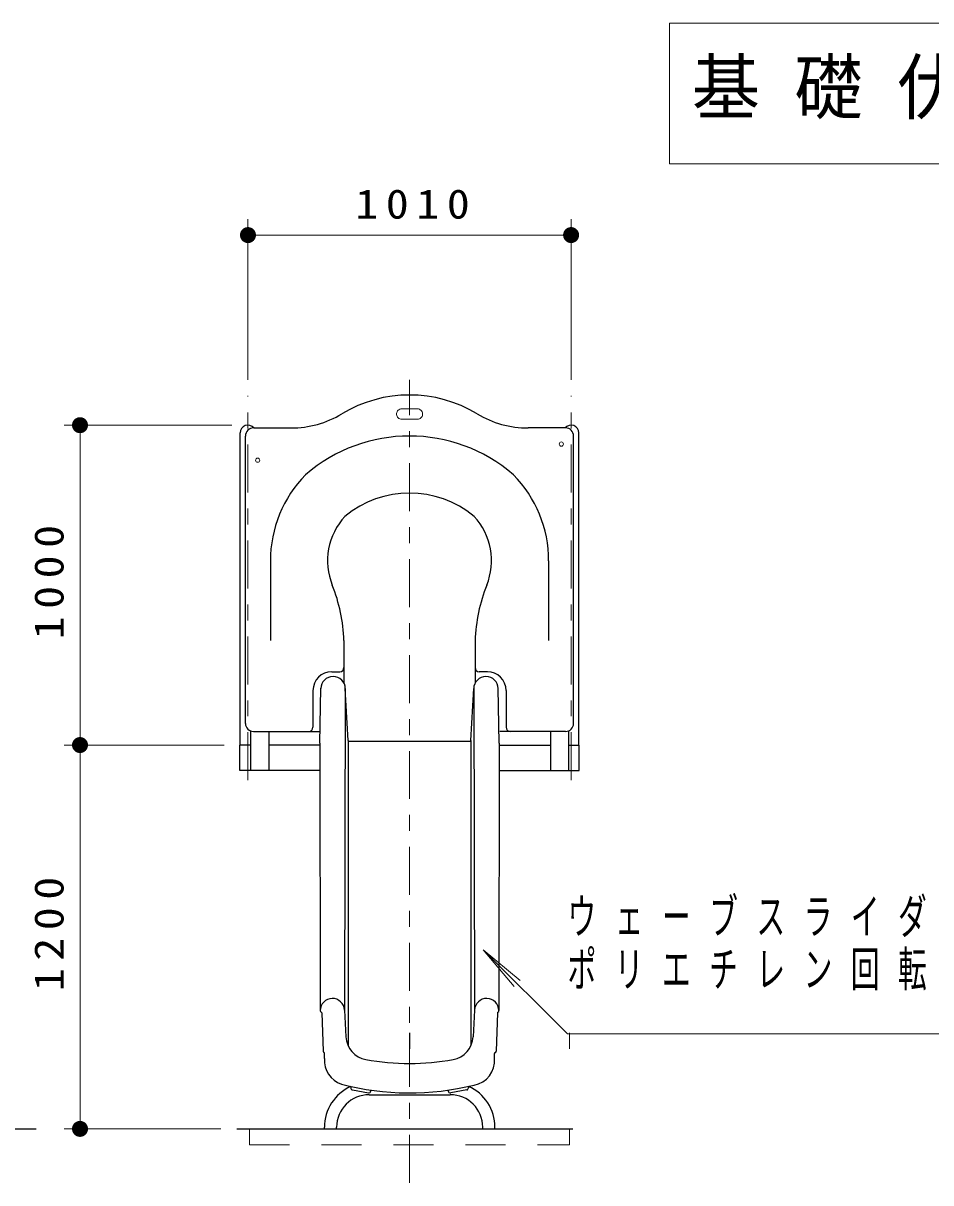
# Model space of a CAD drawing. Units: millimetres on the paper, scale 1:50. Extents: x -365 to 0, y 0 to 257.
# Drawn here: x -139 to -82.3, y 114.1 to 186.6 of the extents above; entities that cross this region are included whole.
import ezdxf

# ---------------------------------------------------------------- set-up
doc = ezdxf.new("R2010")
doc.units = ezdxf.units.MM
doc.linetypes.add('USER1', pattern=[4.5, 2.5, -2])
doc.linetypes.add('USER2', pattern=[6, 3, -1, 1, -1])
doc.layers.add('LY_1', color=7, linetype='Continuous', lineweight=13)
doc.styles.add('ＭＳ ゴシック', font='')
doc.styles.get('ＭＳ ゴシック').set_extended_font_data('MS Gothic')

# ---------------------------------------------------------------- blocks, each defined once
blk = doc.blocks.new('filled_dot')
at = {"color": 0, "linetype": 'Continuous', "lineweight": -2, "const_width": 1.25}
blk.add_lwpolyline([(-0.625, 0, 1), (0.625, 0, 1)], format="xyb", close=True, dxfattribs=at)

msp = doc.modelspace()

# ---------------------------------------------------------------- linework, layer by layer
at = {"layer": 'LY_1'}
for p, q in [((-98.638, 186.585), (-98.638, 177.785)), ((-41.838, 186.585), (-98.638, 186.585)), ((-98.638, 177.785), (-41.838, 177.785)), ((-124.982, 164.291), (-124.982, 174.336)), ((-124.982, 164.291), (-124.982, 174.336)), ((-104.782, 164.291), (-104.782, 174.336)), ((-104.782, 164.291), (-104.782, 174.336)), ((-124.982, 173.336), (-104.782, 173.336)), ((-124.982, 173.336), (-104.782, 173.336)), ((-125.982, 161.449), (-136.482, 161.449)), ((-125.982, 161.449), (-136.482, 161.449)), ((-135.482, 141.449), (-135.482, 161.449)), ((-135.482, 141.449), (-135.482, 161.449)), ((-126.482, 141.449), (-136.482, 141.449)), ((-126.468, 141.449), (-136.482, 141.449)), ((-126.468, 141.449), (-136.482, 141.449)), ((-135.482, 117.449), (-135.482, 141.449)), ((-110.271, 128.645), (-108.341, 126.349)), ((-110.271, 128.645), (-107.971, 126.719)), ((-105.007, 123.39), (-110.271, 128.645)), ((-105.007, 123.39), (-75.007, 123.39)), ((-126.687, 117.449), (-136.482, 117.449))]:
    msp.add_line(p, q, dxfattribs=at)
at = {"layer": 'LY_1', "linetype": 'USER2'}
for p, q in [((-114.882, 114.076), (-114.882, 164.291)), ((-124.982, 139.244), (-124.982, 163.291)), ((-104.782, 139.244), (-104.782, 163.291))]:
    msp.add_line(p, q, dxfattribs=at)
at = {"layer": 'LY_1', "lineweight": 25}
for p, q in [((-124.624, 161.277), (-122.291, 161.277)), ((-105.141, 161.277), (-107.474, 161.277)), ((-125.468, 141.449), (-125.468, 160.963)), ((-125.139, 142.802), (-125.139, 160.772)), ((-104.626, 142.802), (-104.626, 160.772)), ((-104.296, 141.449), (-104.296, 160.963)), ((-123.58, 152.972), (-123.58, 147.98)), ((-106.185, 152.972), (-106.185, 147.98)), ((-118.981, 147.98), (-118.981, 145.31)), ((-110.784, 147.98), (-110.784, 145.31)), ((-119.748, 146.033), (-119.244, 146.033)), ((-110.017, 146.033), (-110.521, 146.033)), ((-120.919, 144.862), (-120.919, 142.56)), ((-120.482, 141.568), (-120.424, 145.004)), ((-118.896, 144.978), (-118.948, 124.881)), ((-118.725, 141.727), (-118.896, 144.978)), ((-111.04, 141.727), (-110.869, 144.978)), ((-110.869, 144.978), (-110.817, 124.881)), ((-109.282, 141.568), (-109.341, 145.004)), ((-108.846, 144.862), (-108.846, 142.56)), ((-124.816, 142.331), (-124.816, 139.849)), ((-124.635, 142.297), (-120.524, 142.297)), ((-123.686, 142.297), (-123.686, 139.849)), ((-105.13, 142.297), (-109.241, 142.297)), ((-106.079, 142.297), (-106.079, 139.849)), ((-104.949, 142.331), (-104.949, 139.849)), ((-125.482, 139.849), (-125.482, 141.449)), ((-124.816, 141.449), (-125.482, 141.449)), ((-120.54, 141.449), (-123.686, 141.449)), ((-120.482, 141.568), (-120.47, 124.854)), ((-118.725, 141.727), (-118.725, 122.655)), ((-111.099, 141.67), (-118.666, 141.67)), ((-111.04, 141.727), (-111.04, 122.655)), ((-109.282, 141.568), (-109.295, 124.854)), ((-109.225, 141.449), (-106.079, 141.449)), ((-104.949, 141.449), (-104.282, 141.449)), ((-104.282, 139.849), (-104.282, 141.449)), ((-120.535, 139.849), (-125.482, 139.849)), ((-109.23, 139.849), (-104.282, 139.849)), ((-118.948, 124.881), (-118.859, 123.204)), ((-110.817, 124.881), (-110.906, 123.204)), ((-120.374, 124.706), (-120.29, 122.301)), ((-109.391, 124.706), (-109.475, 122.301)), ((-114.882, 123.449), (-114.882, 122.449)), ((-120.189, 121.847), (-120.189, 122.168)), ((-109.576, 121.847), (-109.576, 122.168)), ((-118.562, 120.104), (-118.562, 120.009)), ((-118.456, 119.881), (-117.456, 119.7)), ((-117.302, 119.876), (-117.302, 119.828)), ((-112.462, 119.876), (-112.462, 119.828)), ((-111.309, 119.881), (-112.309, 119.7)), ((-111.202, 120.111), (-111.202, 120.009)), ((-117.401, 119.587), (-112.343, 119.587)), ((-120.203, 117.449), (-120.203, 117.547)), ((-119.441, 117.449), (-119.441, 117.547)), ((-110.303, 117.449), (-110.303, 117.547)), ((-109.541, 117.449), (-109.541, 117.547)), ((-232.054, 117.449), (-138.224, 117.449)), ((-125.687, 117.449), (-104.678, 117.449))]:
    msp.add_line(p, q, dxfattribs=at)
at = {"layer": 'LY_1', "linetype": 'USER1'}
for p, q in [((-104.882, 123.449), (-104.882, 122.449)), ((-124.882, 117.449), (-124.882, 116.449)), ((-104.882, 117.449), (-104.882, 116.449)), ((-124.882, 116.449), (-104.882, 116.449))]:
    msp.add_line(p, q, dxfattribs=at)
at = {"layer": 'LY_1'}
msp.add_lwpolyline([(-114.383, 162.468), (-115.375, 162.468), (-115.435, 162.462), (-115.492, 162.446), (-115.545, 162.419), (-115.593, 162.383), (-115.633, 162.339), (-115.664, 162.289), (-115.686, 162.233), (-115.697, 162.175), (-115.697, 162.115), (-115.686, 162.057), (-115.664, 162.001), (-115.633, 161.95), (-115.593, 161.906), (-115.545, 161.87), (-115.492, 161.844), (-115.435, 161.828), (-115.375, 161.822), (-114.383, 161.822), (-114.324, 161.828), (-114.266, 161.844), (-114.213, 161.87), (-114.166, 161.906), (-114.125, 161.95), (-114.094, 162.001), (-114.073, 162.057), (-114.062, 162.115), (-114.062, 162.175), (-114.073, 162.233), (-114.094, 162.289), (-114.125, 162.339), (-114.166, 162.383), (-114.213, 162.419), (-114.266, 162.446), (-114.324, 162.462)], close=True, dxfattribs=at)
for centre in [(-105.393, 160.267), (-124.372, 159.258)]:
    msp.add_circle(centre, 0.131, dxfattribs=at)
at = {"layer": 'LY_1', "lineweight": 25}
for centre, radius, start, end in [((-114.882, 155.139), 8.197, 58.9303, 121.0697), ((-122.291, 167.435), 6.158, 270, 301.0697), ((-107.474, 167.435), 6.158, 238.9303, 270), ((-124.982, 160.963), 0.486, 40.11487, 180), ((-124.635, 160.772), 0.505, 90, 180), ((-104.782, 160.963), 0.486, 0, 139.88513), ((-105.13, 160.772), 0.505, 0, 90), ((-114.882, 150.834), 9.936, 49.16997, 130.83003), ((-115.904, 152.972), 7.676, 135.49911, 180), ((-113.861, 152.972), 7.676, 0, 44.50089), ((-114.882, 150.834), 6.362, 50.54221, 129.45779), ((-115.904, 152.972), 4.103, 137.44333, 201.84759), ((-113.861, 152.972), 4.103, 338.15241, 42.55667), ((-129.232, 147.628), 10.257, 1.96504, 21.84759), ((-100.533, 147.628), 10.257, 158.15241, 178.03495), ((-119.748, 144.862), 1.171, 90, 180), ((-119.244, 146.295), 0.263, 270, 0), ((-110.521, 146.295), 0.263, 180, 270), ((-110.017, 144.862), 1.171, 0, 90), ((-119.66, 144.973), 0.764, 0.33599, 179.66401), ((-110.105, 144.973), 0.764, 0.33599, 179.66401), ((-124.635, 142.802), 0.505, 180, 270), ((-121.182, 142.56), 0.263, 270, 0), ((-108.583, 142.56), 0.263, 180, 270), ((-105.13, 142.802), 0.505, 270, 0), ((-119.708, 124.841), 0.762, 3.02029, 179), ((-110.056, 124.841), 0.762, 1, 176.97971), ((-120.373, 124.842), 0.0979, 172.89392, 250.27419), ((-120.422, 124.705), 0.0478, 2, 70.53716), ((-109.343, 124.705), 0.0478, 109.46284, 178), ((-109.392, 124.842), 0.0979, 289.72581, 7.10608), ((-117.337, 123.284), 1.524, 183.02029, 259.69049), ((-112.428, 123.284), 1.524, 280.30951, 356.97971), ((-120.194, 122.304), 0.0965, 182, 252.67136), ((-120.237, 122.166), 0.0478, 2, 72.67136), ((-118.647, 121.714), 1.548, 175.08305, 251.34375), ((-111.118, 121.714), 1.548, 279.99348, 4.91695), ((-109.528, 122.166), 0.0478, 107.32864, 178), ((-109.571, 122.304), 0.0965, 287.32864, 358), ((-114.882, 136.779), 15.24, 259.69049, 280.30951), ((-117.401, 117.547), 2.802, 114.16008, 180), ((-114.882, 136.458), 16.76, 255.27556, 283.9253), ((-118.432, 120.009), 0.13, 180, 259.75496), ((-117.432, 119.828), 0.13, 259.75496, 0), ((-112.332, 119.828), 0.13, 180, 280.24504), ((-111.332, 120.009), 0.13, 280.24504, 0), ((-112.343, 117.547), 2.802, 0, 66.0021), ((-117.401, 117.547), 2.04, 90, 180), ((-112.343, 117.547), 2.04, 0, 90)]:
    msp.add_arc(centre, radius, start, end, dxfattribs=at)

# ---------------------------------------------------------------- block references
at = {"layer": 'LY_1', "xscale": 0.4, "yscale": 0.4}
msp.add_blockref('filled_dot', (-124.982, 173.336), dxfattribs=at)
msp.add_blockref('filled_dot', (-124.982, 173.336), dxfattribs=at)
for p, rotation in [((-104.782, 173.336), 180), ((-104.782, 173.336), 180), ((-135.482, 161.449), 270), ((-135.482, 161.449), 270), ((-135.482, 141.449), 270), ((-135.482, 141.449), 90), ((-135.482, 141.449), 90), ((-135.482, 117.449), 90)]:
    msp.add_blockref('filled_dot', p, dxfattribs=dict(at, rotation=rotation))

# ---------------------------------------------------------------- texts
at = {"layer": 'LY_1', "style": 'ＭＳ ゴシック'}
for s, insert, char_height, attachment_point in [('\\T1.5;\\W0.95;基礎伏図\u3000S=1/100', (-97.238, 182.185), 3.299, 4), ('\\T1.33;\\W1.15;1010', (-114.459, 174.336), 1.833, 8), ('\\T1.33;\\W1.15;1010', (-114.459, 174.336), 1.833, 8), ('\\T1.64;\\W0.6;ウェーブスライダー：', (-105.007, 131.84), 2.199, 1), ('\\T1.64;\\W0.6;ポリエチレン回転成形', (-105.007, 128.54), 2.199, 1)]:
    msp.add_mtext(s, dxfattribs=dict(at, insert=insert, char_height=char_height, attachment_point=attachment_point))
at = {"layer": 'LY_1', "char_height": 1.833, "attachment_point": 8, "rotation": 90, "style": 'ＭＳ ゴシック'}
for s, insert in [('\\T1.33;\\W1.15;1000', (-136.482, 151.871)), ('\\T1.33;\\W1.15;1000', (-136.482, 151.871)), ('\\T1.33;\\W1.15;1200', (-136.482, 129.871))]:
    msp.add_mtext(s, dxfattribs=dict(at, insert=insert))

doc.saveas('drawing.dxf')
